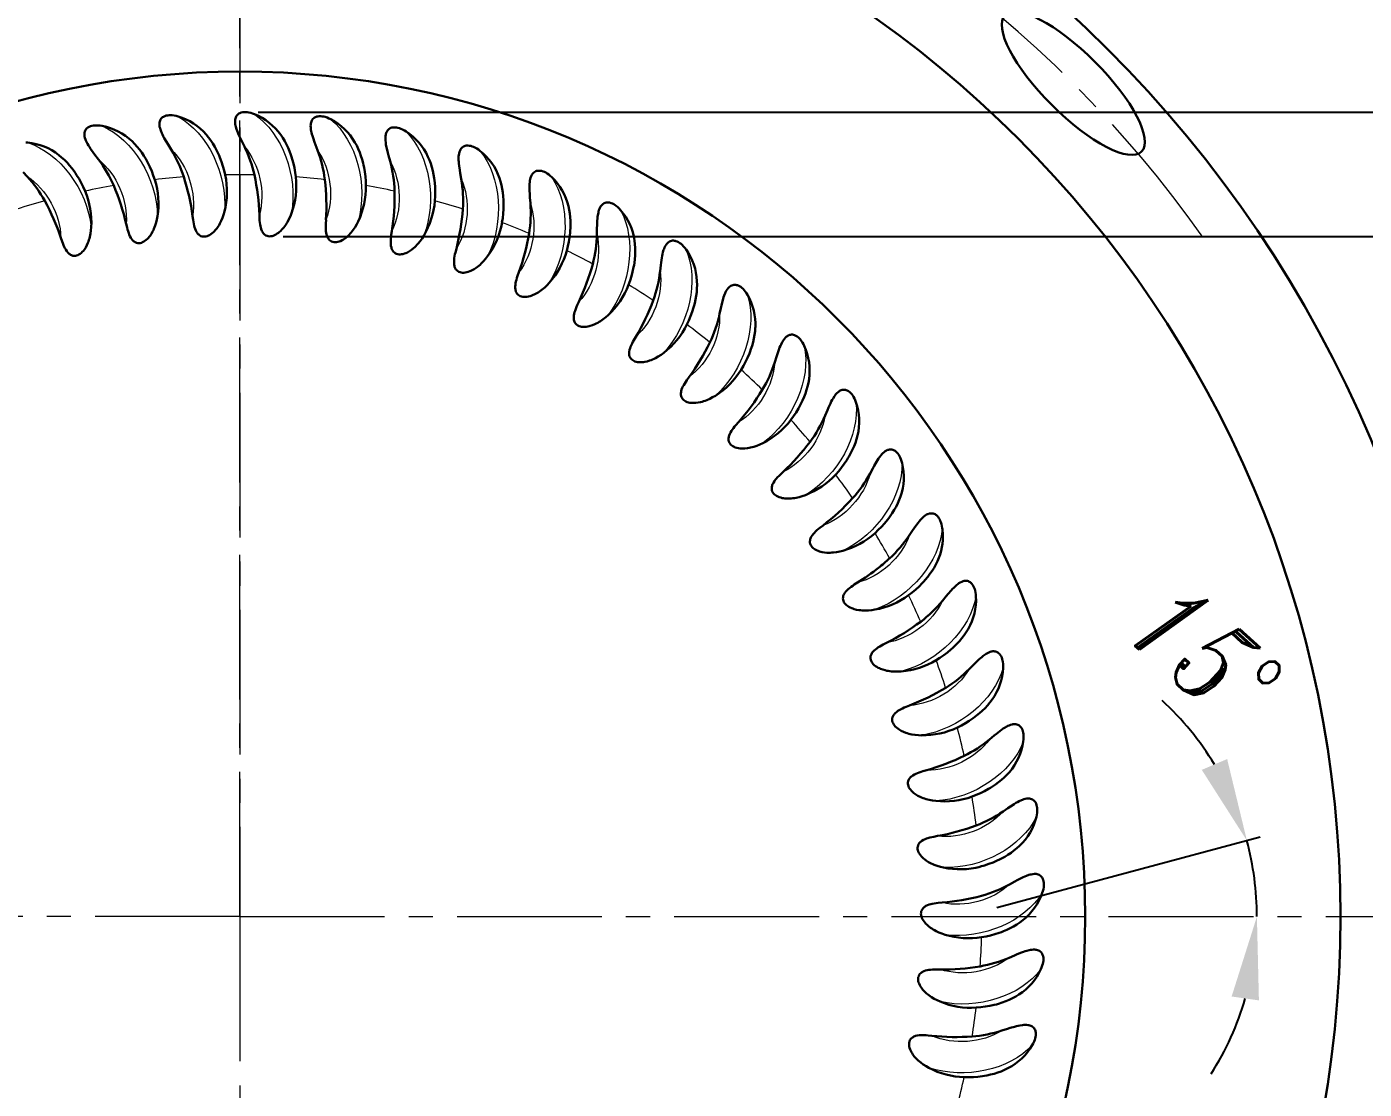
# Model space of a CAD drawing. Extents: x 89 to 609, y 11 to 440.
# Drawn here: x 226.08 to 274.58, y 195.93 to 234.47 of the extents above; entities that cross this region are included whole.
import ezdxf

# ---------------------------------------------------------------- set-up
doc = ezdxf.new("R2010")
doc.units = 0
doc.header["$LTSCALE"] = 7
doc.header["$MEASUREMENT"] = 0
doc.linetypes.add('CENTER2', pattern=[1.125, 0.75, -0.125, 0.125, -0.125])
doc.layers.get('0').update_dxf_attribs({"linetype": 'CONTINUOUS', "lineweight": 15})
for name, color, linetype, lineweight in [('1', 1, 'CENTER2', 15), ('3', 3, 'CONTINUOUS', 30), ('8', 252, 'CONTINUOUS', 15)]:
    doc.layers.add(name, color=color, linetype=linetype, lineweight=lineweight)
doc.styles.add('ITALICT', font='ITALICT.shx', dxfattribs={"width": 0.8, "height": 3})
doc.dimstyles.get("Standard").update_dxf_attribs({"dimtxt": 3, "dimasz": 3, "dimexe": 0.5, "dimexo": 0.5, "dimgap": 0.8, "dimtad": 1, "dimdsep": 46, "dimtxsty": 'ITALICT', "dimcen": 0.09, "dimazin": 2, "dimtfac": 1, "dimtmove": 0, "dimatfit": 3, "dimfxl": 1, "dimtolj": 1, "dimtzin": 0, "dimarcsym": 0})

# ---------------------------------------------------------------- blocks, each defined once
blk = doc.blocks.new('*D10')
at = {"color": 0, "lineweight": -2}
for p, q in [((235.382, 226.87), (314.622, 226.87)), ((314.122, 180.524), (314.122, 223.87)), ((233.233, 177.524), (314.622, 177.524))]:
    blk.add_line(p, q, dxfattribs=at)
at = {"color": 0}
for points in [[(314.622, 223.87), (313.622, 223.87), (314.122, 226.87)], [(313.622, 180.524), (314.622, 180.524), (314.122, 177.524)]]:
    blk.add_solid(points, dxfattribs=at)
at = {"color": 0, "insert": (311.822, 203.447), "char_height": 3, "attachment_point": 5, "rotation": 90, "style": 'ITALICT'}
blk.add_mtext('\\A1;49.35', dxfattribs=at)
blk = doc.blocks.new('*D11')
at = {"color": 0, "lineweight": -2}
for p, q in [((314.122, 234.374), (314.122, 245.773)), ((234.468, 231.374), (314.622, 231.374)), ((314.122, 226.87), (314.122, 231.374)), ((235.382, 226.87), (314.622, 226.87)), ((314.122, 223.87), (314.122, 220.87))]:
    blk.add_line(p, q, dxfattribs=at)
at = {"color": 0}
for points in [[(313.622, 234.374), (314.622, 234.374), (314.122, 231.374)], [(314.622, 223.87), (313.622, 223.87), (314.122, 226.87)]]:
    blk.add_solid(points, dxfattribs=at)
at = {"color": 0, "insert": (311.822, 242.173), "char_height": 3, "attachment_point": 5, "rotation": 90, "style": 'ITALICT'}
blk.add_mtext('\\A1;4.5', dxfattribs=at)
blk = doc.blocks.new('*D46')
at = {"color": 0, "lineweight": -2}
for p, q in [((234.307, 278.197), (340.204, 278.197)), ((339.704, 275.197), (339.704, 129.197)), ((234.307, 126.197), (340.204, 126.197))]:
    blk.add_line(p, q, dxfattribs=at)
at = {"color": 0}
for points in [[(339.204, 275.197), (340.204, 275.197), (339.704, 278.197)], [(339.204, 129.197), (340.204, 129.197), (339.704, 126.197)]]:
    blk.add_solid(points, dxfattribs=at)
at = {"color": 0, "insert": (337.404, 202.197), "char_height": 3, "attachment_point": 5, "rotation": 90, "style": 'ITALICT'}
blk.add_mtext('\\A1;152', dxfattribs=at)
blk = doc.blocks.new('*D49')
at = {"color": 0, "lineweight": -2}
blk.add_line((306.788, 183.85), (291.997, 187.568), dxfattribs=at)
at = {"color": 0}
blk.add_solid([(292.119, 188.053), (291.875, 187.084), (289.087, 188.3)], dxfattribs=at)
at = {"color": 0, "insert": (303.026, 187.167), "char_height": 3, "attachment_point": 5, "rotation": 345.8882, "style": 'ITALICT'}
blk.add_mtext('\\A1;R57', dxfattribs=at)
blk = doc.blocks.new('*D50')
at = {"color": 0, "lineweight": -2}
blk.add_line((309.376, 149.346), (290.556, 162.509), dxfattribs=at)
blk.add_arc((233.807, 202.197), 66.25, 321.48913, 325.46446, dxfattribs=at)
at = {"color": 0}
blk.add_solid([(290.842, 162.919), (290.269, 162.099), (288.098, 164.228)], dxfattribs=at)
at = {"color": 0, "insert": (304.56, 155.521), "char_height": 3, "attachment_point": 5, "rotation": 325.032, "style": 'ITALICT'}
blk.add_mtext('\\A1;R66.25', dxfattribs=at)
blk = doc.blocks.new('*D52')
at = {"color": 0, "lineweight": -2}
for p, q in [((173.432, 224.172), (156.954, 230.17)), ((170.807, 202.197), (152.021, 202.197))]:
    blk.add_line(p, q, dxfattribs=at)
blk.add_arc((233.807, 202.197), 81.286, 162.11471, 177.88529, dxfattribs=at)
at = {"color": 0}
for points in [[(155.977, 227.324), (156.922, 226.999), (157.423, 229.999)], [(153.077, 205.188), (152.077, 205.206), (152.521, 202.197)]]:
    blk.add_solid(points, dxfattribs=at)
at = {"color": 0, "insert": (151.491, 216.712), "char_height": 3, "attachment_point": 5, "rotation": 80, "style": 'ITALICT'}
blk.add_mtext('\\A1;20°', dxfattribs=at)
blk = doc.blocks.new('*D53')
at = {"color": 0, "lineweight": -2}
for p, q in [((181.658, 254.346), (170.053, 265.951)), ((170.807, 202.197), (143.645, 202.197))]:
    blk.add_line(p, q, dxfattribs=at)
blk.add_arc((233.807, 202.197), 89.662, 136.91715, 178.08285, dxfattribs=at)
at = {"color": 0}
for points in [[(167.962, 263.789), (168.681, 263.094), (170.407, 265.598)], [(144.696, 205.189), (143.696, 205.205), (144.145, 202.197)]]:
    blk.add_solid(points, dxfattribs=at)
at = {"color": 0, "insert": (148.846, 237.39), "char_height": 3, "attachment_point": 5, "rotation": 67.5, "style": 'ITALICT'}
blk.add_mtext('\\A1;45°', dxfattribs=at)
blk = doc.blocks.new('*U64')
at = {"layer": '1'}
blk.add_arc((42.738, 0), 42.738, 170.2086, 189.7914, dxfattribs=at)
at = {"layer": '3'}
blk.add_ellipse((0, 0), major_axis=(0, 3.5), ratio=0.316357, dxfattribs=at)
blk = doc.blocks.new('*U65')
at = {"color": 0, "linetype": 'ByBlock', "lineweight": -2, "rotation": 225.0000000000001}
blk.add_blockref('*U64', (264.028, 232.418), dxfattribs=at)
blk = doc.blocks.new('*D148')
at = {"color": 0, "lineweight": -2}
blk.add_line((261.256, 202.526), (270.805, 205.085), dxfattribs=at)
for start, end in [(31.1852, 47.3704), (0, 15), (327.6296, 343.8148)]:
    blk.add_arc((260.03, 202.197), 10.655, start, end, dxfattribs=at)
at = {"color": 0}
for points in [[(268.686, 207.519), (269.606, 207.911), (270.322, 204.955)], [(270.758, 199.157), (269.768, 199.298), (270.685, 202.197)]]:
    blk.add_solid(points, dxfattribs=at)
at = {"color": 0, "insert": (268.804, 211.729), "char_height": 3, "attachment_point": 5, "rotation": 317.3704, "style": 'ITALICT'}
blk.add_mtext('\\A1;15%%d', dxfattribs=at)

msp = doc.modelspace()

# ---------------------------------------------------------------- linework, layer by layer
at = {"layer": '1'}
for p, q in [((233.807, 202.197), (233.807, 278.197)), ((233.807, 268.447), (233.807, 202.197)), ((233.807, 202.197), (171.307, 202.197)), ((233.807, 202.197), (296.307, 202.197)), ((233.807, 202.197), (233.807, 126.197))]:
    msp.add_line(p, q, dxfattribs=at)
msp.add_arc((233.807, 202.197), 57, 12.6703, 166.5373, dxfattribs=at)
at = {"layer": '3'}
for radius in [44.5, 39.908, 30.65]:
    msp.add_circle((233.807, 202.197), radius, dxfattribs=at)
at = {"layer": '8', "lineweight": 30}
for points in [[(234.336, 231.299), (234.269, 231.324), (234.2, 231.345), (234.129, 231.361), (234.076, 231.37), (234.022, 231.374), (233.968, 231.374), (233.914, 231.369), (233.859, 231.358), (233.832, 231.349), (233.807, 231.339), (233.775, 231.322), (233.746, 231.303), (233.72, 231.28), (233.694, 231.25), (233.673, 231.217), (233.658, 231.183), (233.646, 231.146), (233.639, 231.109), (233.635, 231.08), (233.634, 231.052), (233.636, 230.993), (233.643, 230.935), (233.651, 230.891), (233.662, 230.846), (233.688, 230.759), (233.709, 230.699), (233.732, 230.639), (233.763, 230.565), (233.83, 230.418), (233.877, 230.323), (233.97, 230.132)], [(228.819, 230.874), (228.748, 230.885), (228.676, 230.893), (228.604, 230.895), (228.55, 230.893), (228.496, 230.887), (228.443, 230.877), (228.392, 230.862), (228.339, 230.841), (228.315, 230.827), (228.292, 230.812), (228.264, 230.79), (228.239, 230.765), (228.217, 230.737), (228.198, 230.703), (228.184, 230.667), (228.175, 230.63), (228.17, 230.593), (228.17, 230.555), (228.172, 230.526), (228.176, 230.497), (228.189, 230.44), (228.207, 230.384), (228.224, 230.342), (228.242, 230.301), (228.285, 230.22), (228.317, 230.165), (228.351, 230.111), (228.395, 230.044), (228.489, 229.913), (228.553, 229.827), (228.681, 229.658)], [(231.568, 231.218), (231.498, 231.236), (231.427, 231.251), (231.356, 231.26), (231.301, 231.263), (231.247, 231.262), (231.193, 231.257), (231.141, 231.247), (231.087, 231.231), (231.061, 231.22), (231.037, 231.207), (231.007, 231.187), (230.979, 231.165), (230.956, 231.14), (230.933, 231.107), (230.915, 231.073), (230.903, 231.037), (230.895, 231), (230.891, 230.962), (230.891, 230.933), (230.892, 230.904), (230.899, 230.847), (230.912, 230.789), (230.924, 230.746), (230.939, 230.703), (230.973, 230.618), (231, 230.561), (231.029, 230.503), (231.067, 230.433), (231.148, 230.293), (231.203, 230.202), (231.314, 230.021)], [(237.1, 231.117), (237.035, 231.149), (236.969, 231.176), (236.9, 231.199), (236.847, 231.212), (236.794, 231.222), (236.74, 231.227), (236.687, 231.227), (236.631, 231.221), (236.603, 231.215), (236.577, 231.207), (236.544, 231.194), (236.513, 231.177), (236.485, 231.156), (236.456, 231.129), (236.432, 231.098), (236.413, 231.066), (236.399, 231.031), (236.388, 230.994), (236.382, 230.966), (236.377, 230.937), (236.374, 230.879), (236.375, 230.82), (236.379, 230.775), (236.386, 230.731), (236.403, 230.641), (236.419, 230.579), (236.436, 230.518), (236.46, 230.441), (236.513, 230.288), (236.55, 230.189), (236.625, 229.99)], [(232.588, 230.561), (232.674, 230.457), (232.754, 230.349), (232.828, 230.237), (232.898, 230.121), (232.962, 230.001), (233.021, 229.878), (233.054, 229.803), (233.086, 229.727), (233.144, 229.573), (233.194, 229.416), (233.239, 229.258), (233.276, 229.097)], [(235.29, 230.548), (235.365, 230.437), (235.435, 230.322), (235.498, 230.203), (235.556, 230.081), (235.609, 229.955), (235.656, 229.827), (235.682, 229.75), (235.706, 229.671), (235.749, 229.512), (235.785, 229.351), (235.814, 229.189), (235.836, 229.026)], [(239.834, 230.673), (239.773, 230.711), (239.709, 230.744), (239.643, 230.773), (239.592, 230.792), (239.539, 230.806), (239.486, 230.817), (239.433, 230.822), (239.377, 230.821), (239.349, 230.818), (239.322, 230.813), (239.287, 230.802), (239.255, 230.788), (239.225, 230.771), (239.194, 230.746), (239.168, 230.718), (239.146, 230.687), (239.128, 230.654), (239.113, 230.618), (239.105, 230.591), (239.098, 230.563), (239.088, 230.505), (239.084, 230.447), (239.084, 230.402), (239.086, 230.356), (239.095, 230.266), (239.105, 230.203), (239.116, 230.14), (239.133, 230.061), (239.171, 229.904), (239.198, 229.801), (239.254, 229.596)], [(226.116, 230.269), (226.044, 230.275)], [(229.898, 230.317), (229.993, 230.222), (230.083, 230.122), (230.168, 230.017), (230.248, 229.908), (230.323, 229.795), (230.394, 229.678), (230.434, 229.607), (230.472, 229.534), (230.544, 229.386), (230.61, 229.235), (230.669, 229.081), (230.722, 228.925)], [(237.978, 230.279), (238.043, 230.161), (238.101, 230.04), (238.153, 229.915), (238.199, 229.788), (238.239, 229.658), (238.274, 229.527), (238.292, 229.447), (238.309, 229.366), (238.336, 229.204), (238.357, 229.041), (238.37, 228.876), (238.377, 228.711)], [(242.514, 229.971), (242.456, 230.015), (242.396, 230.054), (242.333, 230.089), (242.283, 230.112), (242.233, 230.132), (242.181, 230.147), (242.129, 230.158), (242.072, 230.162), (242.044, 230.161), (242.017, 230.159), (241.982, 230.152), (241.948, 230.141), (241.917, 230.126), (241.884, 230.105), (241.855, 230.079), (241.83, 230.051), (241.808, 230.019), (241.791, 229.985), (241.78, 229.959), (241.77, 229.932), (241.755, 229.875), (241.746, 229.817), (241.741, 229.772), (241.739, 229.727), (241.739, 229.636), (241.743, 229.572), (241.748, 229.509), (241.757, 229.429), (241.78, 229.269), (241.798, 229.164), (241.834, 228.955)], [(227.243, 229.818), (227.346, 229.732), (227.445, 229.641), (227.54, 229.545), (227.63, 229.444), (227.715, 229.338), (227.797, 229.229), (227.844, 229.162), (227.889, 229.093), (227.975, 228.953), (228.054, 228.809), (228.128, 228.661), (228.195, 228.51)], [(240.629, 229.755), (240.682, 229.632), (240.728, 229.506), (240.768, 229.377), (240.802, 229.246), (240.829, 229.113), (240.852, 228.978), (240.862, 228.897), (240.871, 228.815), (240.883, 228.651), (240.888, 228.487), (240.885, 228.322), (240.876, 228.157)], [(225.95, 229.203), (226.094, 229.046)], [(243.217, 228.982), (243.258, 228.854), (243.292, 228.724), (243.32, 228.592), (243.341, 228.458), (243.356, 228.323), (243.366, 228.187), (243.368, 228.106), (243.369, 228.023), (243.366, 227.859), (243.355, 227.695), (243.337, 227.531), (243.312, 227.367)], [(245.115, 229.018), (245.061, 229.066), (245.005, 229.112), (244.945, 229.153), (244.899, 229.18), (244.85, 229.205), (244.8, 229.225), (244.749, 229.24), (244.693, 229.25), (244.665, 229.252), (244.638, 229.252), (244.602, 229.248), (244.567, 229.241), (244.535, 229.229), (244.5, 229.211), (244.469, 229.188), (244.441, 229.162), (244.417, 229.133), (244.396, 229.101), (244.382, 229.075), (244.37, 229.049), (244.35, 228.994), (244.335, 228.938), (244.327, 228.893), (244.32, 228.848), (244.312, 228.758), (244.309, 228.694), (244.308, 228.63), (244.31, 228.55), (244.318, 228.388), (244.325, 228.282), (244.341, 228.07)], [(245.721, 227.966), (245.749, 227.835), (245.771, 227.703), (245.786, 227.568), (245.794, 227.433), (245.796, 227.297), (245.793, 227.161), (245.788, 227.079), (245.781, 226.998), (245.762, 226.834), (245.735, 226.672), (245.702, 226.51), (245.662, 226.35)], [(247.613, 227.822), (247.564, 227.875), (247.512, 227.925), (247.457, 227.972), (247.413, 228.004), (247.367, 228.033), (247.319, 228.057), (247.27, 228.077), (247.215, 228.093), (247.188, 228.097), (247.16, 228.1), (247.124, 228.1), (247.089, 228.095), (247.056, 228.087), (247.019, 228.072), (246.986, 228.053), (246.956, 228.029), (246.929, 228.002), (246.905, 227.972), (246.889, 227.949), (246.875, 227.924), (246.85, 227.871), (246.829, 227.816), (246.817, 227.773), (246.806, 227.728), (246.789, 227.639), (246.78, 227.576), (246.773, 227.512), (246.767, 227.432), (246.76, 227.271), (246.757, 227.164), (246.753, 226.952)], [(229.684, 227.325), (229.716, 227.19), (229.734, 227.122), (229.755, 227.053), (229.778, 226.983), (229.798, 226.931), (229.821, 226.879), (229.852, 226.821), (229.887, 226.767), (229.907, 226.742), (229.929, 226.718), (229.952, 226.697), (229.976, 226.677), (230.015, 226.653), (230.058, 226.636), (230.102, 226.626), (230.148, 226.623), (230.193, 226.628), (230.238, 226.639), (230.282, 226.655), (230.324, 226.677), (230.364, 226.702), (230.41, 226.738), (230.454, 226.777), (230.494, 226.821), (230.523, 226.855), (230.55, 226.89), (230.6, 226.965), (230.644, 227.044), (230.67, 227.095), (230.693, 227.148), (230.715, 227.202), (230.735, 227.258), (230.77, 227.37), (230.798, 227.484), (230.819, 227.601)], [(232.091, 227.604), (232.111, 227.466), (232.122, 227.397), (232.136, 227.325), (232.153, 227.253), (232.168, 227.2), (232.185, 227.146), (232.21, 227.086), (232.241, 227.028), (232.258, 227.001), (232.277, 226.976), (232.298, 226.952), (232.32, 226.931), (232.357, 226.903), (232.398, 226.882), (232.441, 226.868), (232.486, 226.861), (232.532, 226.861), (232.578, 226.867), (232.623, 226.88), (232.667, 226.897), (232.709, 226.918), (232.758, 226.95), (232.805, 226.985), (232.85, 227.024), (232.882, 227.055), (232.912, 227.088), (232.969, 227.158), (233.021, 227.232), (233.051, 227.281), (233.079, 227.331), (233.106, 227.383), (233.132, 227.437), (233.177, 227.545), (233.215, 227.656), (233.247, 227.77)], [(234.514, 227.652), (234.52, 227.513), (234.525, 227.443), (234.532, 227.37), (234.542, 227.297), (234.552, 227.242), (234.564, 227.188), (234.583, 227.125), (234.608, 227.065), (234.623, 227.036), (234.64, 227.009), (234.658, 226.984), (234.678, 226.96), (234.712, 226.929), (234.75, 226.904), (234.792, 226.886), (234.836, 226.874), (234.882, 226.87), (234.928, 226.872), (234.974, 226.881), (235.02, 226.894), (235.064, 226.911), (235.116, 226.937), (235.166, 226.968), (235.214, 227.003), (235.249, 227.031), (235.282, 227.061), (235.345, 227.125), (235.404, 227.194), (235.438, 227.239), (235.471, 227.286), (235.503, 227.336), (235.534, 227.387), (235.589, 227.49), (235.638, 227.597), (235.681, 227.707)], [(236.931, 227.469), (236.923, 227.33), (236.921, 227.26), (236.921, 227.188), (236.924, 227.114), (236.929, 227.058), (236.936, 227.003), (236.949, 226.938), (236.968, 226.876), (236.98, 226.846), (236.994, 226.817), (237.01, 226.791), (237.028, 226.765), (237.059, 226.731), (237.095, 226.703), (237.134, 226.68), (237.177, 226.665), (237.222, 226.656), (237.269, 226.654), (237.315, 226.658), (237.362, 226.667), (237.407, 226.68), (237.462, 226.701), (237.515, 226.727), (237.566, 226.757), (237.603, 226.781), (237.639, 226.808), (237.708, 226.866), (237.773, 226.929), (237.811, 226.971), (237.849, 227.014), (237.885, 227.061), (237.92, 227.108), (237.985, 227.206), (238.044, 227.308), (238.097, 227.413)], [(227.314, 226.82), (227.359, 226.688), (227.383, 226.622), (227.41, 226.555), (227.441, 226.487), (227.466, 226.438), (227.493, 226.389), (227.529, 226.334), (227.57, 226.283), (227.592, 226.26), (227.616, 226.238), (227.64, 226.219), (227.666, 226.202), (227.708, 226.182), (227.752, 226.169), (227.797, 226.163), (227.842, 226.165), (227.887, 226.174), (227.931, 226.189), (227.973, 226.209), (228.013, 226.235), (228.05, 226.264), (228.093, 226.304), (228.132, 226.347), (228.169, 226.394), (228.194, 226.431), (228.218, 226.469), (228.26, 226.548), (228.297, 226.631), (228.317, 226.684), (228.336, 226.739), (228.352, 226.795), (228.367, 226.853), (228.391, 226.967), (228.408, 227.084), (228.418, 227.201)], [(239.319, 227.058), (239.298, 226.92), (239.29, 226.851), (239.283, 226.778), (239.279, 226.705), (239.278, 226.649), (239.28, 226.593), (239.287, 226.528), (239.3, 226.464), (239.309, 226.433), (239.32, 226.403), (239.333, 226.375), (239.349, 226.348), (239.376, 226.311), (239.409, 226.279), (239.447, 226.253), (239.488, 226.234), (239.532, 226.221), (239.578, 226.215), (239.625, 226.214), (239.672, 226.218), (239.718, 226.227), (239.774, 226.242), (239.829, 226.263), (239.883, 226.288), (239.922, 226.309), (239.961, 226.332), (240.035, 226.383), (240.106, 226.44), (240.148, 226.478), (240.189, 226.518), (240.23, 226.56), (240.27, 226.605), (240.343, 226.696), (240.412, 226.792), (240.474, 226.892)], [(248.116, 226.717), (248.132, 226.584), (248.141, 226.45), (248.143, 226.315), (248.139, 226.18), (248.128, 226.044), (248.111, 225.909), (248.099, 225.828), (248.084, 225.747), (248.049, 225.586), (248.008, 225.427), (247.959, 225.269), (247.904, 225.114)], [(249.986, 226.394), (249.943, 226.451), (249.896, 226.506), (249.845, 226.558), (249.805, 226.594), (249.762, 226.627), (249.716, 226.656), (249.669, 226.681), (249.616, 226.701), (249.589, 226.708), (249.562, 226.713), (249.526, 226.717), (249.491, 226.716), (249.457, 226.71), (249.419, 226.699), (249.384, 226.683), (249.352, 226.662), (249.323, 226.638), (249.296, 226.611), (249.278, 226.588), (249.261, 226.565), (249.231, 226.515), (249.206, 226.462), (249.189, 226.42), (249.174, 226.377), (249.148, 226.29), (249.134, 226.228), (249.121, 226.165), (249.107, 226.086), (249.084, 225.926), (249.071, 225.82), (249.047, 225.609)], [(241.657, 226.421), (241.623, 226.286), (241.608, 226.218), (241.595, 226.147), (241.583, 226.074), (241.578, 226.018), (241.574, 225.962), (241.575, 225.897), (241.582, 225.832), (241.588, 225.8), (241.596, 225.769), (241.607, 225.74), (241.619, 225.712), (241.643, 225.672), (241.673, 225.638), (241.708, 225.608), (241.747, 225.585), (241.79, 225.568), (241.835, 225.557), (241.881, 225.552), (241.928, 225.552), (241.976, 225.556), (242.033, 225.566), (242.09, 225.582), (242.146, 225.602), (242.187, 225.619), (242.227, 225.638), (242.306, 225.682), (242.381, 225.731), (242.427, 225.765), (242.472, 225.801), (242.517, 225.84), (242.56, 225.88), (242.642, 225.964), (242.719, 226.052), (242.792, 226.146)], [(243.924, 225.566), (243.878, 225.434), (243.856, 225.368), (243.836, 225.298), (243.818, 225.226), (243.807, 225.172), (243.798, 225.116), (243.793, 225.051), (243.793, 224.986), (243.796, 224.954), (243.802, 224.922), (243.809, 224.892), (243.819, 224.863), (243.839, 224.821), (243.865, 224.784), (243.897, 224.751), (243.934, 224.724), (243.975, 224.704), (244.019, 224.688), (244.065, 224.679), (244.112, 224.674), (244.159, 224.674), (244.217, 224.679), (244.275, 224.689), (244.333, 224.703), (244.375, 224.716), (244.417, 224.732), (244.5, 224.768), (244.58, 224.81), (244.629, 224.839), (244.677, 224.871), (244.725, 224.905), (244.772, 224.941), (244.862, 225.016), (244.947, 225.097), (245.027, 225.184)], [(250.382, 225.246), (250.386, 225.112), (250.382, 224.978), (250.371, 224.843), (250.353, 224.709), (250.33, 224.575), (250.301, 224.442), (250.28, 224.362), (250.258, 224.283), (250.208, 224.127), (250.151, 223.972), (250.088, 223.82), (250.018, 223.67)], [(252.213, 224.746), (252.175, 224.808), (252.134, 224.867), (252.088, 224.923), (252.051, 224.963), (252.012, 224.999), (251.969, 225.033), (251.925, 225.062), (251.874, 225.087), (251.848, 225.097), (251.821, 225.105), (251.786, 225.111), (251.751, 225.114), (251.716, 225.112), (251.677, 225.104), (251.641, 225.091), (251.607, 225.074), (251.576, 225.052), (251.547, 225.028), (251.526, 225.007), (251.508, 224.986), (251.473, 224.939), (251.442, 224.888), (251.422, 224.848), (251.403, 224.807), (251.369, 224.722), (251.349, 224.662), (251.33, 224.601), (251.309, 224.524), (251.271, 224.366), (251.248, 224.263), (251.204, 224.055)], [(246.099, 224.498), (246.041, 224.372), (246.013, 224.308), (245.986, 224.24), (245.962, 224.171), (245.945, 224.117), (245.931, 224.063), (245.92, 223.998), (245.914, 223.934), (245.914, 223.901), (245.916, 223.869), (245.921, 223.839), (245.928, 223.808), (245.944, 223.765), (245.967, 223.726), (245.996, 223.69), (246.03, 223.66), (246.068, 223.635), (246.11, 223.616), (246.155, 223.602), (246.201, 223.593), (246.249, 223.588), (246.307, 223.587), (246.366, 223.592), (246.424, 223.601), (246.468, 223.61), (246.511, 223.621), (246.597, 223.649), (246.68, 223.684), (246.732, 223.708), (246.783, 223.735), (246.834, 223.764), (246.884, 223.795), (246.981, 223.862), (247.073, 223.935), (247.162, 224.013)], [(248.164, 223.229), (248.093, 223.109), (248.06, 223.047), (248.027, 222.983), (247.995, 222.916), (247.974, 222.864), (247.955, 222.811), (247.937, 222.748), (247.925, 222.684), (247.922, 222.652), (247.922, 222.62), (247.923, 222.589), (247.928, 222.558), (247.94, 222.514), (247.958, 222.472), (247.983, 222.434), (248.015, 222.401), (248.051, 222.373), (248.091, 222.35), (248.134, 222.331), (248.179, 222.318), (248.226, 222.308), (248.284, 222.302), (248.342, 222.301), (248.402, 222.304), (248.446, 222.309), (248.49, 222.317), (248.578, 222.336), (248.664, 222.363), (248.718, 222.382), (248.771, 222.404), (248.825, 222.428), (248.878, 222.455), (248.98, 222.512), (249.079, 222.575), (249.175, 222.645)], [(252.498, 223.566), (252.489, 223.432), (252.472, 223.299), (252.448, 223.166), (252.418, 223.034), (252.382, 222.903), (252.34, 222.773), (252.313, 222.696), (252.283, 222.62), (252.219, 222.468), (252.147, 222.32), (252.07, 222.174), (251.986, 222.032)], [(254.273, 222.895), (254.241, 222.959), (254.206, 223.022), (254.166, 223.082), (254.133, 223.125), (254.097, 223.166), (254.058, 223.203), (254.016, 223.236), (253.968, 223.266), (253.943, 223.278), (253.917, 223.289), (253.883, 223.299), (253.848, 223.304), (253.813, 223.306), (253.774, 223.302), (253.736, 223.292), (253.701, 223.278), (253.668, 223.26), (253.637, 223.238), (253.614, 223.22), (253.594, 223.2), (253.555, 223.156), (253.52, 223.109), (253.495, 223.071), (253.472, 223.032), (253.431, 222.951), (253.405, 222.893), (253.38, 222.834), (253.352, 222.759), (253.299, 222.606), (253.266, 222.505), (253.202, 222.302)], [(250.098, 221.769), (250.017, 221.656), (249.977, 221.598), (249.938, 221.537), (249.9, 221.473), (249.874, 221.424), (249.85, 221.373), (249.827, 221.312), (249.809, 221.25), (249.803, 221.218), (249.799, 221.186), (249.798, 221.155), (249.799, 221.124), (249.807, 221.079), (249.821, 221.035), (249.843, 220.995), (249.871, 220.959), (249.904, 220.927), (249.942, 220.901), (249.983, 220.878), (250.027, 220.861), (250.072, 220.847), (250.129, 220.835), (250.188, 220.828), (250.247, 220.826), (250.291, 220.827), (250.336, 220.83), (250.425, 220.841), (250.514, 220.859), (250.569, 220.873), (250.624, 220.89), (250.68, 220.909), (250.735, 220.93), (250.843, 220.977), (250.947, 221.031), (251.049, 221.091)], [(254.445, 221.693), (254.423, 221.56), (254.393, 221.429), (254.357, 221.299), (254.315, 221.171), (254.266, 221.044), (254.212, 220.918), (254.177, 220.844), (254.141, 220.771), (254.062, 220.626), (253.977, 220.485), (253.886, 220.348), (253.789, 220.214)], [(256.148, 220.855), (256.122, 220.923), (256.093, 220.989), (256.059, 221.052), (256.03, 221.098), (255.998, 221.142), (255.963, 221.183), (255.924, 221.22), (255.879, 221.254), (255.855, 221.269), (255.831, 221.282), (255.797, 221.295), (255.763, 221.304), (255.729, 221.308), (255.69, 221.308), (255.651, 221.303), (255.615, 221.292), (255.58, 221.277), (255.547, 221.258), (255.523, 221.242), (255.5, 221.224), (255.458, 221.184), (255.418, 221.141), (255.39, 221.105), (255.364, 221.069), (255.315, 220.992), (255.283, 220.936), (255.253, 220.88), (255.218, 220.808), (255.151, 220.661), (255.109, 220.563), (255.026, 220.368)], [(251.884, 220.132), (251.793, 220.027), (251.748, 219.973), (251.703, 219.916), (251.66, 219.856), (251.629, 219.81), (251.601, 219.761), (251.571, 219.703), (251.548, 219.642), (251.538, 219.611), (251.532, 219.58), (251.527, 219.549), (251.526, 219.518), (251.529, 219.472), (251.54, 219.428), (251.557, 219.386), (251.581, 219.347), (251.611, 219.312), (251.646, 219.282), (251.685, 219.256), (251.727, 219.234), (251.771, 219.216), (251.827, 219.199), (251.884, 219.187), (251.943, 219.179), (251.988, 219.176), (252.032, 219.174), (252.122, 219.177), (252.212, 219.186), (252.269, 219.195), (252.325, 219.207), (252.382, 219.221), (252.439, 219.236), (252.551, 219.273), (252.66, 219.317), (252.767, 219.367)], [(256.205, 219.643), (256.17, 219.513), (256.128, 219.385), (256.08, 219.259), (256.025, 219.135), (255.965, 219.014), (255.9, 218.894), (255.858, 218.824), (255.814, 218.754), (255.722, 218.618), (255.624, 218.485), (255.52, 218.357), (255.411, 218.233)], [(257.82, 218.647), (257.801, 218.717), (257.778, 218.785), (257.75, 218.852), (257.726, 218.9), (257.698, 218.947), (257.667, 218.991), (257.632, 219.032), (257.591, 219.07), (257.568, 219.087), (257.545, 219.102), (257.513, 219.118), (257.48, 219.13), (257.446, 219.138), (257.407, 219.142), (257.368, 219.14), (257.331, 219.132), (257.295, 219.121), (257.26, 219.105), (257.235, 219.091), (257.211, 219.076), (257.164, 219.041), (257.121, 219.001), (257.09, 218.968), (257.06, 218.934), (257.004, 218.862), (256.967, 218.81), (256.932, 218.757), (256.89, 218.689), (256.809, 218.548), (256.758, 218.455), (256.657, 218.268)], [(253.507, 218.332), (253.406, 218.237), (253.357, 218.187), (253.306, 218.135), (253.258, 218.079), (253.223, 218.036), (253.19, 217.99), (253.155, 217.935), (253.125, 217.877), (253.113, 217.847), (253.104, 217.816), (253.097, 217.786), (253.092, 217.755), (253.091, 217.709), (253.097, 217.664), (253.111, 217.621), (253.131, 217.58), (253.158, 217.543), (253.19, 217.509), (253.226, 217.479), (253.266, 217.454), (253.308, 217.432), (253.362, 217.409), (253.418, 217.392), (253.475, 217.378), (253.519, 217.371), (253.564, 217.365), (253.653, 217.359), (253.744, 217.36), (253.801, 217.364), (253.858, 217.37), (253.916, 217.378), (253.975, 217.388), (254.089, 217.414), (254.202, 217.447), (254.313, 217.487)], [(257.762, 217.435), (257.715, 217.309), (257.661, 217.186), (257.601, 217.065), (257.535, 216.947), (257.463, 216.831), (257.387, 216.719), (257.338, 216.652), (257.288, 216.587), (257.184, 216.46), (257.073, 216.338), (256.958, 216.22), (256.838, 216.107)], [(259.275, 216.29), (259.263, 216.361), (259.246, 216.432), (259.225, 216.5), (259.205, 216.551), (259.182, 216.6), (259.155, 216.647), (259.125, 216.691), (259.087, 216.733), (259.066, 216.752), (259.045, 216.769), (259.014, 216.788), (258.983, 216.803), (258.95, 216.814), (258.911, 216.822), (258.872, 216.823), (258.834, 216.82), (258.797, 216.812), (258.761, 216.799), (258.735, 216.788), (258.709, 216.775), (258.66, 216.744), (258.613, 216.709), (258.578, 216.679), (258.545, 216.648), (258.483, 216.582), (258.441, 216.533), (258.401, 216.484), (258.353, 216.42), (258.259, 216.288), (258.199, 216.2), (258.081, 216.024)], [(254.952, 216.387), (254.842, 216.301), (254.788, 216.257), (254.733, 216.209), (254.679, 216.159), (254.64, 216.119), (254.603, 216.077), (254.563, 216.025), (254.528, 215.97), (254.514, 215.941), (254.501, 215.911), (254.491, 215.882), (254.484, 215.852), (254.478, 215.806), (254.48, 215.761), (254.489, 215.716), (254.506, 215.673), (254.529, 215.634), (254.557, 215.597), (254.591, 215.564), (254.628, 215.535), (254.667, 215.509), (254.719, 215.482), (254.773, 215.459), (254.829, 215.44), (254.872, 215.428), (254.916, 215.418), (255.005, 215.404), (255.095, 215.396), (255.152, 215.395), (255.209, 215.395), (255.268, 215.398), (255.327, 215.402), (255.444, 215.417), (255.559, 215.44), (255.674, 215.469)], [(259.101, 215.089), (259.043, 214.968), (258.978, 214.851), (258.906, 214.736), (258.829, 214.624), (258.747, 214.516), (258.66, 214.411), (258.606, 214.35), (258.55, 214.29), (258.434, 214.174), (258.312, 214.062), (258.186, 213.956), (258.056, 213.855)], [(260.499, 213.806), (260.494, 213.877), (260.484, 213.949), (260.47, 214.02), (260.455, 214.072), (260.436, 214.123), (260.414, 214.172), (260.388, 214.218), (260.354, 214.264), (260.335, 214.285), (260.315, 214.304), (260.287, 214.326), (260.257, 214.344), (260.225, 214.358), (260.187, 214.369), (260.149, 214.375), (260.111, 214.375), (260.073, 214.37), (260.036, 214.361), (260.009, 214.352), (259.982, 214.342), (259.93, 214.316), (259.88, 214.285), (259.843, 214.259), (259.807, 214.231), (259.738, 214.171), (259.693, 214.127), (259.648, 214.081), (259.594, 214.022), (259.488, 213.9), (259.42, 213.818), (259.285, 213.654)], [(256.205, 214.312), (256.087, 214.238), (256.03, 214.199), (255.97, 214.156), (255.912, 214.111), (255.869, 214.075), (255.828, 214.037), (255.783, 213.989), (255.744, 213.938), (255.726, 213.91), (255.711, 213.882), (255.698, 213.854), (255.688, 213.825), (255.678, 213.78), (255.676, 213.734), (255.681, 213.689), (255.693, 213.645), (255.712, 213.603), (255.737, 213.564), (255.767, 213.528), (255.801, 213.496), (255.838, 213.466), (255.887, 213.434), (255.939, 213.406), (255.993, 213.382), (256.035, 213.366), (256.077, 213.352), (256.164, 213.329), (256.253, 213.313), (256.31, 213.306), (256.367, 213.301), (256.426, 213.298), (256.485, 213.297), (256.602, 213.301), (256.719, 213.312), (256.836, 213.33)], [(260.212, 212.626), (260.142, 212.512), (260.066, 212.401), (259.985, 212.293), (259.897, 212.19), (259.805, 212.09), (259.709, 211.994), (259.649, 211.938), (259.587, 211.883), (259.461, 211.778), (259.329, 211.679), (259.193, 211.585), (259.054, 211.497)], [(257.255, 212.129), (257.131, 212.065), (257.07, 212.032), (257.007, 211.996), (256.944, 211.956), (256.898, 211.924), (256.854, 211.89), (256.805, 211.847), (256.76, 211.799), (256.74, 211.774), (256.723, 211.747), (256.707, 211.72), (256.694, 211.692), (256.68, 211.648), (256.673, 211.603), (256.674, 211.558), (256.682, 211.513), (256.697, 211.469), (256.718, 211.428), (256.745, 211.39), (256.776, 211.354), (256.81, 211.321), (256.855, 211.284), (256.904, 211.251), (256.956, 211.222), (256.996, 211.202), (257.037, 211.185), (257.121, 211.154), (257.208, 211.129), (257.264, 211.116), (257.32, 211.106), (257.379, 211.098), (257.437, 211.091), (257.554, 211.084), (257.672, 211.084), (257.79, 211.091)], [(261.482, 211.216), (261.483, 211.288), (261.481, 211.36), (261.473, 211.432), (261.463, 211.485), (261.45, 211.538), (261.432, 211.589), (261.41, 211.637), (261.381, 211.686), (261.364, 211.708), (261.346, 211.729), (261.32, 211.754), (261.292, 211.775), (261.262, 211.792), (261.225, 211.807), (261.187, 211.815), (261.15, 211.819), (261.111, 211.818), (261.074, 211.813), (261.046, 211.807), (261.018, 211.799), (260.964, 211.778), (260.911, 211.752), (260.872, 211.73), (260.833, 211.705), (260.759, 211.652), (260.709, 211.612), (260.661, 211.571), (260.601, 211.517), (260.484, 211.406), (260.409, 211.331), (260.259, 211.18)], [(261.084, 210.069), (261.004, 209.962), (260.917, 209.858), (260.826, 209.759), (260.729, 209.664), (260.628, 209.574), (260.523, 209.487), (260.458, 209.437), (260.391, 209.389), (260.255, 209.297), (260.115, 209.21), (259.971, 209.13), (259.824, 209.055)], [(258.093, 209.855), (257.963, 209.804), (257.899, 209.776), (257.833, 209.746), (257.767, 209.713), (257.718, 209.685), (257.671, 209.656), (257.618, 209.617), (257.569, 209.574), (257.547, 209.551), (257.527, 209.526), (257.509, 209.5), (257.493, 209.474), (257.475, 209.431), (257.464, 209.387), (257.46, 209.342), (257.464, 209.296), (257.475, 209.252), (257.492, 209.209), (257.515, 209.168), (257.542, 209.129), (257.573, 209.093), (257.615, 209.052), (257.66, 209.015), (257.709, 208.981), (257.747, 208.958), (257.786, 208.936), (257.867, 208.897), (257.951, 208.864), (258.006, 208.846), (258.061, 208.831), (258.118, 208.817), (258.176, 208.805), (258.292, 208.786), (258.409, 208.775), (258.527, 208.771)], [(262.214, 208.544), (262.222, 208.616), (262.226, 208.688), (262.225, 208.76), (262.221, 208.814), (262.212, 208.868), (262.2, 208.92), (262.182, 208.971), (262.158, 209.022), (262.144, 209.046), (262.128, 209.068), (262.104, 209.095), (262.078, 209.119), (262.049, 209.139), (262.014, 209.157), (261.978, 209.169), (261.94, 209.176), (261.902, 209.179), (261.864, 209.178), (261.836, 209.174), (261.807, 209.169), (261.751, 209.153), (261.696, 209.132), (261.655, 209.114), (261.615, 209.093), (261.536, 209.047), (261.482, 209.013), (261.43, 208.976), (261.365, 208.928), (261.238, 208.828), (261.156, 208.761), (260.993, 208.625)], [(258.711, 207.512), (258.577, 207.473), (258.511, 207.452), (258.442, 207.428), (258.373, 207.401), (258.322, 207.379), (258.272, 207.353), (258.215, 207.32), (258.163, 207.282), (258.138, 207.261), (258.116, 207.238), (258.096, 207.214), (258.078, 207.189), (258.055, 207.149), (258.04, 207.106), (258.032, 207.061), (258.032, 207.015), (258.038, 206.97), (258.051, 206.926), (258.07, 206.883), (258.093, 206.842), (258.121, 206.803), (258.158, 206.758), (258.2, 206.717), (258.245, 206.678), (258.281, 206.651), (258.318, 206.626), (258.395, 206.58), (258.476, 206.539), (258.528, 206.516), (258.581, 206.495), (258.637, 206.476), (258.694, 206.458), (258.807, 206.429), (258.923, 206.407), (259.04, 206.391)], [(261.709, 207.44), (261.619, 207.341), (261.523, 207.247), (261.422, 207.157), (261.317, 207.072), (261.208, 206.991), (261.095, 206.915), (261.025, 206.871), (260.955, 206.829), (260.81, 206.75), (260.662, 206.678), (260.511, 206.611), (260.358, 206.551)], [(262.689, 205.816), (262.704, 205.886), (262.715, 205.957), (262.72, 206.029), (262.721, 206.084), (262.718, 206.138), (262.71, 206.191), (262.698, 206.243), (262.678, 206.296), (262.666, 206.321), (262.653, 206.345), (262.632, 206.374), (262.608, 206.4), (262.581, 206.423), (262.548, 206.444), (262.513, 206.46), (262.476, 206.471), (262.439, 206.477), (262.401, 206.479), (262.372, 206.478), (262.343, 206.476), (262.286, 206.465), (262.229, 206.45), (262.186, 206.435), (262.144, 206.419), (262.061, 206.381), (262.005, 206.351), (261.949, 206.32), (261.88, 206.278), (261.745, 206.191), (261.656, 206.131), (261.481, 206.012)], [(259.103, 205.12), (258.966, 205.095), (258.898, 205.08), (258.827, 205.063), (258.756, 205.043), (258.704, 205.025), (258.651, 205.005), (258.592, 204.977), (258.536, 204.944), (258.51, 204.925), (258.485, 204.905), (258.462, 204.883), (258.442, 204.86), (258.416, 204.821), (258.397, 204.78), (258.385, 204.736), (258.38, 204.691), (258.382, 204.645), (258.391, 204.6), (258.406, 204.555), (258.425, 204.512), (258.448, 204.471), (258.482, 204.423), (258.519, 204.378), (258.56, 204.335), (258.593, 204.305), (258.628, 204.276), (258.7, 204.223), (258.777, 204.175), (258.827, 204.147), (258.878, 204.121), (258.931, 204.096), (258.986, 204.073), (259.096, 204.034), (259.209, 204), (259.324, 203.974)], [(262.081, 204.765), (261.982, 204.674), (261.877, 204.589), (261.769, 204.509), (261.656, 204.435), (261.539, 204.365), (261.419, 204.3), (261.346, 204.263), (261.272, 204.228), (261.121, 204.163), (260.967, 204.105), (260.81, 204.053), (260.651, 204.008)], [(262.902, 203.054), (262.923, 203.122), (262.941, 203.192), (262.954, 203.263), (262.959, 203.318), (262.961, 203.372), (262.959, 203.426), (262.952, 203.478), (262.937, 203.533), (262.928, 203.56), (262.916, 203.585), (262.898, 203.616), (262.877, 203.644), (262.853, 203.669), (262.822, 203.693), (262.788, 203.712), (262.753, 203.726), (262.716, 203.736), (262.678, 203.742), (262.65, 203.744), (262.621, 203.744), (262.563, 203.739), (262.505, 203.729), (262.461, 203.719), (262.417, 203.706), (262.331, 203.676), (262.272, 203.652), (262.214, 203.626), (262.141, 203.591), (261.998, 203.517), (261.904, 203.466), (261.718, 203.364)], [(259.267, 202.702), (259.128, 202.69), (259.059, 202.682), (258.987, 202.671), (258.914, 202.658), (258.86, 202.646), (258.805, 202.63), (258.744, 202.608), (258.685, 202.581), (258.657, 202.565), (258.63, 202.547), (258.606, 202.527), (258.584, 202.506), (258.554, 202.47), (258.531, 202.431), (258.515, 202.388), (258.506, 202.344), (258.504, 202.298), (258.508, 202.252), (258.518, 202.206), (258.533, 202.162), (258.553, 202.118), (258.582, 202.067), (258.615, 202.019), (258.652, 201.972), (258.681, 201.939), (258.713, 201.907), (258.78, 201.847), (258.852, 201.792), (258.899, 201.76), (258.947, 201.729), (258.998, 201.699), (259.05, 201.672), (259.156, 201.621), (259.265, 201.578), (259.377, 201.54)], [(262.197, 202.065), (262.089, 201.985), (261.978, 201.91), (261.862, 201.841), (261.742, 201.777), (261.62, 201.719), (261.494, 201.665), (261.418, 201.636), (261.341, 201.608), (261.184, 201.558), (261.025, 201.514), (260.864, 201.478), (260.702, 201.448)], [(262.851, 200.284), (262.88, 200.351), (262.904, 200.419), (262.923, 200.488), (262.934, 200.541), (262.941, 200.595), (262.944, 200.649), (262.941, 200.702), (262.932, 200.758), (262.925, 200.785), (262.916, 200.811), (262.901, 200.844), (262.883, 200.874), (262.861, 200.901), (262.832, 200.928), (262.801, 200.95), (262.767, 200.968), (262.731, 200.981), (262.694, 200.99), (262.666, 200.995), (262.637, 200.998), (262.579, 200.999), (262.52, 200.994), (262.476, 200.988), (262.431, 200.98), (262.342, 200.958), (262.281, 200.94), (262.221, 200.919), (262.146, 200.892), (261.996, 200.832), (261.898, 200.79), (261.703, 200.705)], [(259.199, 200.28), (259.06, 200.281), (258.99, 200.279), (258.918, 200.276), (258.844, 200.27), (258.789, 200.262), (258.733, 200.252), (258.67, 200.236), (258.609, 200.214), (258.579, 200.201), (258.551, 200.185), (258.525, 200.168), (258.501, 200.149), (258.468, 200.117), (258.441, 200.08), (258.421, 200.039), (258.408, 199.995), (258.401, 199.95), (258.401, 199.904), (258.407, 199.857), (258.418, 199.811), (258.433, 199.766), (258.457, 199.713), (258.485, 199.662), (258.518, 199.612), (258.544, 199.576), (258.573, 199.541), (258.634, 199.475), (258.7, 199.413), (258.743, 199.377), (258.789, 199.342), (258.837, 199.307), (258.886, 199.274), (258.987, 199.214), (259.091, 199.161), (259.199, 199.113)], [(262.056, 199.367), (261.941, 199.298), (261.823, 199.234), (261.701, 199.176), (261.576, 199.124), (261.448, 199.077), (261.318, 199.036), (261.239, 199.014), (261.16, 198.994), (260.999, 198.958), (260.837, 198.93), (260.673, 198.909), (260.509, 198.895)], [(258.902, 197.875), (258.764, 197.889), (258.694, 197.894), (258.621, 197.898), (258.547, 197.898), (258.492, 197.896), (258.436, 197.892), (258.371, 197.882), (258.308, 197.866), (258.277, 197.855), (258.248, 197.843), (258.22, 197.828), (258.194, 197.811), (258.159, 197.782), (258.129, 197.748), (258.104, 197.709), (258.087, 197.667), (258.076, 197.622), (258.072, 197.576), (258.073, 197.529), (258.08, 197.483), (258.091, 197.437), (258.109, 197.381), (258.133, 197.327), (258.16, 197.275), (258.183, 197.237), (258.208, 197.199), (258.262, 197.128), (258.322, 197.06), (258.362, 197.019), (258.404, 196.98), (258.449, 196.941), (258.495, 196.904), (258.589, 196.835), (258.688, 196.771), (258.791, 196.713)], [(262.538, 197.532), (262.572, 197.595), (262.603, 197.661), (262.629, 197.728), (262.645, 197.78), (262.657, 197.833), (262.665, 197.887), (262.667, 197.94), (262.664, 197.996), (262.659, 198.024), (262.653, 198.051), (262.641, 198.085), (262.625, 198.116), (262.606, 198.145), (262.58, 198.175), (262.551, 198.2), (262.519, 198.221), (262.485, 198.237), (262.449, 198.25), (262.421, 198.257), (262.393, 198.263), (262.335, 198.269), (262.276, 198.27), (262.231, 198.268), (262.186, 198.264), (262.095, 198.251), (262.033, 198.239), (261.971, 198.224), (261.893, 198.204), (261.738, 198.158), (261.637, 198.126), (261.435, 198.061)], [(261.659, 196.695), (261.538, 196.636), (261.414, 196.584), (261.287, 196.538), (261.158, 196.498), (261.027, 196.464), (260.893, 196.435), (260.813, 196.421), (260.732, 196.408), (260.568, 196.388), (260.404, 196.376), (260.239, 196.37), (260.074, 196.372)]]:
    msp.add_lwpolyline(points, dxfattribs=at)
for centre, radius, start, end in [((228.42, 228.779), 2.132, 46.147, 79.2237), ((230.972, 229.171), 2.132, 40.6924, 73.7691), ((233.548, 229.318), 2.132, 35.2379, 68.3146), ((236.128, 229.22), 2.132, 29.7834, 62.86), ((238.686, 228.877), 2.132, 24.3288, 57.4055), ((225.918, 228.146), 2.132, 51.6015, 84.6782), ((227.426, 227.619), 4.57, 17.9204, 31.7065), ((229.872, 228.111), 4.57, 12.4659, 26.252), ((232.353, 228.367), 4.57, 7.0113, 20.7974), ((241.198, 228.291), 2.135, 18.8953, 51.9325), ((225.039, 226.897), 4.57, 23.375, 37.1611), ((234.847, 228.387), 4.57, 1.5568, 15.3429), ((222.731, 225.952), 4.57, 28.8295, 42.6156), ((227.931, 228.055), 2.923, 351.0473, 17.3012), ((224.215, 226.591), 7.941, 7.3259, 17.8502), ((230.415, 228.497), 2.924, 345.5916, 11.8399), ((226.578, 227.392), 7.941, 1.8713, 12.3957), ((232.931, 228.7), 2.923, 340.1382, 6.3921), ((229.005, 227.965), 7.941, 356.4168, 6.9411), ((237.332, 228.17), 4.57, 356.1023, 9.8883), ((243.647, 227.472), 2.132, 13.4197, 46.4964), ((225.499, 227.38), 2.924, 356.5007, 22.7489), ((221.94, 225.569), 7.941, 12.7804, 23.3048), ((235.454, 228.664), 2.924, 334.6825, 0.9308), ((231.476, 228.305), 7.941, 350.9623, 1.4866), ((219.772, 224.335), 7.941, 18.235, 28.7593), ((237.962, 228.387), 2.924, 329.228, 355.4762), ((239.785, 227.717), 4.57, 350.6477, 4.4338), ((233.969, 228.409), 7.941, 345.5077, 356.0321), ((246.005, 226.422), 2.132, 7.9652, 41.0418), ((240.433, 227.874), 2.924, 323.7734, 350.0217), ((236.459, 228.275), 7.941, 340.0532, 350.5775), ((242.183, 227.033), 4.57, 345.1932, 358.9792), ((242.844, 227.128), 2.924, 318.3189, 344.5671), ((248.252, 225.153), 2.132, 2.5106, 35.5873), ((238.926, 227.904), 7.941, 334.5986, 345.123), ((244.506, 226.125), 4.57, 339.7386, 353.5247), ((245.173, 226.156), 2.924, 312.8643, 339.1126), ((241.347, 227.301), 7.941, 329.1441, 339.6684), ((250.369, 223.676), 2.132, 357.0561, 30.1328), ((247.398, 224.967), 2.924, 307.4098, 333.658), ((246.732, 224.999), 4.57, 334.2841, 348.0702), ((243.699, 226.471), 7.941, 323.6895, 334.2139), ((252.335, 222.004), 2.132, 351.6015, 24.6782), ((248.841, 223.668), 4.57, 328.8295, 342.6156), ((249.501, 223.572), 2.924, 301.9552, 328.2035), ((245.961, 225.421), 7.941, 318.235, 328.7593), ((254.134, 220.153), 2.132, 346.147, 19.2237), ((251.462, 221.984), 2.924, 296.5007, 322.7489), ((250.814, 222.141), 4.57, 323.375, 337.1611), ((248.114, 224.161), 7.941, 312.7804, 323.3048), ((252.633, 220.434), 4.57, 317.9204, 331.7065), ((255.749, 218.14), 2.132, 340.6925, 13.7691), ((253.263, 220.216), 2.924, 291.0461, 317.2944), ((250.137, 222.701), 7.941, 307.3259, 317.8502), ((254.888, 218.285), 2.924, 285.5916, 311.8398), ((254.281, 218.562), 4.57, 312.4659, 326.252), ((257.169, 215.981), 2.128, 335.2152, 3.7329), ((257.008, 215.97), 2.289, 3.7429, 8.0333), ((252.118, 220.905), 7.757, 301.7962, 308.6428), ((251.799, 221.312), 8.274, 308.6053, 312.2874), ((256.321, 216.208), 2.924, 280.1371, 306.3853), ((255.744, 216.542), 4.57, 307.0113, 320.7974), ((258.37, 213.699), 2.132, 329.7834, 2.86), ((253.722, 219.24), 7.941, 296.4168, 306.9412), ((257.551, 214.004), 2.923, 274.6836, 300.9376), ((257.008, 214.392), 4.57, 301.5568, 315.3429), ((259.352, 211.312), 2.132, 324.3288, 357.4055), ((255.252, 217.27), 7.941, 290.9623, 301.4866), ((258.566, 211.694), 2.923, 269.2291, 295.483), ((258.062, 212.131), 4.57, 296.1023, 309.8883), ((260.103, 208.843), 2.132, 318.8743, 351.9509), ((256.588, 215.163), 7.941, 285.5077, 296.0321), ((259.357, 209.298), 2.924, 263.7734, 290.0217), ((258.897, 209.781), 4.57, 290.6477, 304.4338), ((260.613, 206.315), 2.135, 313.4408, 346.478), ((257.717, 212.939), 7.941, 280.0532, 290.5775), ((259.916, 206.837), 2.924, 258.3189, 284.5671), ((259.504, 207.362), 4.57, 285.1932, 298.9792), ((258.63, 210.618), 7.941, 274.5986, 285.123), ((260.885, 203.747), 2.132, 307.9652, 341.0418), ((260.239, 204.334), 2.924, 252.8643, 279.1126), ((259.318, 208.22), 7.941, 269.1441, 279.6684), ((259.879, 204.896), 4.57, 279.7386, 293.5247), ((260.91, 201.166), 2.132, 302.5106, 335.5873), ((260.322, 201.812), 2.924, 247.4098, 273.658), ((259.775, 205.768), 7.941, 263.6895, 274.2139), ((260.017, 202.405), 4.57, 274.2841, 288.0702), ((260.689, 198.594), 2.132, 297.0561, 330.1327), ((260.166, 199.293), 2.924, 241.9552, 268.2035)]:
    msp.add_arc(centre, radius, start, end, dxfattribs=at)
at = {"layer": '8', "lineweight": 13}
for start, end in [(94.3339, 96.5855), (88.8794, 91.1309), (83.4248, 85.6764), (99.7884, 102.04), (77.9703, 80.2218), (105.243, 107.4946), (72.5157, 74.7673), (67.0612, 69.3127), (61.6066, 63.8582), (56.1521, 58.4036), (50.6975, 52.9491), (45.243, 47.4946), (39.7884, 42.04), (34.3339, 36.5855), (28.8794, 31.1309), (23.4248, 25.6764), (17.9703, 20.2218), (12.5157, 14.7673), (7.0612, 9.3127), (3.8575, 3.8582), (356.1521, 358.4037), (350.6975, 352.9491), (345.243, 347.4946)]:
    msp.add_arc((233.807, 202.197), 26.905, start, end, dxfattribs=at)
at = {"layer": '8', "lineweight": 13, "extrusion": (0, 0, -1)}
for centre, major_axis, start_param, end_param in [((228.6, 228.238), (-1.149, 2.684), 0.643234, 2.094197), ((231.099, 228.615), (-0.889, 2.781), 0.643234, 2.094197), ((233.623, 228.753), (-0.621, 2.853), 0.643234, 2.094197), ((236.148, 228.65), (-0.347, 2.899), 0.643234, 2.094197), ((238.652, 228.308), (-0.069, 2.919), 0.643234, 2.094197), ((226.149, 227.625), (-1.399, 2.563), 0.643234, 2.094197), ((230.561, 228.443), (-0.646, 2.019), 0.926351, 2.210584), ((233.07, 228.633), (-0.451, 2.072), 0.926351, 2.210584), ((235.586, 228.583), (-0.252, 2.105), 0.926351, 2.210584), ((241.112, 227.729), (0.208, 2.913), 0.643234, 2.094197), ((228.08, 228.015), (-0.835, 1.949), 0.926351, 2.210584), ((238.086, 228.295), (-0.05, 2.119), 0.926351, 2.210584), ((225.652, 227.354), (-1.016, 1.861), 0.926351, 2.210584), ((240.548, 227.77), (0.151, 2.115), 0.926351, 2.210584), ((243.506, 226.919), (0.484, 2.88), 0.643234, 2.094197), ((242.948, 227.013), (0.352, 2.091), 0.926351, 2.210584), ((245.812, 225.886), (0.756, 2.82), 0.643234, 2.094197), ((245.265, 226.032), (0.549, 2.048), 0.926351, 2.210584), ((248.009, 224.637), (1.02, 2.736), 0.643234, 2.094197), ((247.479, 224.835), (0.741, 1.986), 0.926351, 2.210584), ((250.078, 223.186), (1.276, 2.627), 0.643234, 2.094197), ((249.569, 223.433), (0.926, 1.907), 0.926351, 2.210584), ((251.999, 221.544), (1.52, 2.493), 0.643234, 2.094197), ((251.516, 221.838), (1.103, 1.81), 0.926351, 2.210584), ((253.756, 219.727), (1.75, 2.338), 0.643234, 2.094197), ((253.303, 220.066), (1.27, 1.697), 0.926351, 2.210584), ((254.913, 218.132), (1.426, 1.569), 0.926351, 2.210584), ((255.332, 217.752), (1.964, 2.161), 0.643234, 2.094197), ((256.333, 216.054), (1.569, 1.426), 0.926351, 2.210583), ((256.713, 215.635), (2.161, 1.964), 0.643234, 2.094197), ((257.548, 213.85), (1.697, 1.27), 0.926351, 2.210584), ((257.887, 213.397), (2.338, 1.75), 0.643234, 2.094197), ((258.548, 211.54), (1.81, 1.103), 0.926351, 2.210584), ((258.842, 211.057), (2.493, 1.52), 0.643234, 2.094197), ((259.324, 209.146), (1.907, 0.926), 0.926351, 2.210584), ((259.571, 208.637), (2.627, 1.276), 0.643234, 2.094197), ((259.869, 206.689), (1.986, 0.741), 0.926351, 2.210584), ((260.067, 206.159), (2.736, 1.02), 0.643234, 2.094197), ((260.178, 204.192), (2.048, 0.549), 0.926351, 2.210584), ((260.324, 203.645), (2.821, 0.756), 0.643234, 2.094197), ((260.248, 201.676), (2.091, 0.352), 0.926351, 2.210584), ((260.342, 201.118), (2.88, 0.484), 0.643234, 2.094197), ((260.079, 199.165), (2.115, 0.151), 0.926351, 2.210584), ((260.119, 198.601), (2.913, 0.208), 0.643234, 2.094197)]:
    msp.add_ellipse(centre, major_axis=major_axis, ratio=0.707107, start_param=start_param, end_param=end_param, dxfattribs=at)

# ---------------------------------------------------------------- block references
msp.add_blockref('*U65', (0, 0))

# ---------------------------------------------------------------- dimensions: what is measured, and where the dimension line sits
dim = msp.add_aligned_dim(p1=(233.807, 278.197), p2=(233.807, 126.197), distance=105.896, dimstyle='Standard')
dim.commit()
dim.dimension.update_dxf_attribs({"geometry": '*D46', "text_midpoint": (337.404, 202.197)})
for base, line1, line2, picture, middle in [((156.158, 247.028), ((191.911, 244.093), (182.012, 253.993)), ((171.307, 202.197), (296.307, 202.197)), '*D53', (148.846, 237.39)), ((154.712, 220.943), ((171.307, 202.197), (296.307, 202.197)), ((186.588, 219.384), (173.902, 224.001)), '*D52', (151.491, 216.712))]:
    dim = msp.add_angular_dim_2l(base=base, line1=line1, line2=line2, dimstyle='Standard')
    dim.commit()
    dim.dimension.update_dxf_attribs({"geometry": picture, "text_midpoint": middle})
dim = msp.add_linear_dim(base=(314.122, 231.374), p1=(234.882, 226.87), p2=(233.968, 231.374), angle=90, dimstyle='Standard', override={"dimdec": 1})
dim.commit()
dim.dimension.update_dxf_attribs({"geometry": '*D11', "text_midpoint": (314.122, 242.173), "dimtype": 160})
dim = msp.add_linear_dim(base=(314.122, 226.87), p1=(232.733, 177.524), p2=(234.882, 226.87), angle=90, dimstyle='Standard')
dim.commit()
dim.dimension.update_dxf_attribs({"geometry": '*D10', "text_midpoint": (314.122, 203.447), "dimtype": 160})
dim = msp.add_angular_dim_2l(base=(270.6449, 203.126), line1=((260.03, 202.1973), (260.7726, 202.3963)), line2=((233.8075, 202.1973), (296.3075, 202.1973)), dimstyle='Standard')
dim.commit()
dim.dimension.update_dxf_attribs({"geometry": '*D148', "text_midpoint": (267.2464, 210.037), "dimtype": 162})
for mpoint, picture, middle in [((289.087, 188.3), '*D49', (302.466, 184.937)), ((288.098, 164.228), '*D50', (303.242, 153.636))]:
    dim = msp.add_radius_dim(center=(233.807, 202.197), mpoint=mpoint, dimstyle='Standard', override={"dimcen": 0, "dimtofl": 0})
    dim.commit()
    dim.dimension.update_dxf_attribs({"geometry": picture, "text_midpoint": middle, "dimtype": 164})

doc.saveas('drawing.dxf')
